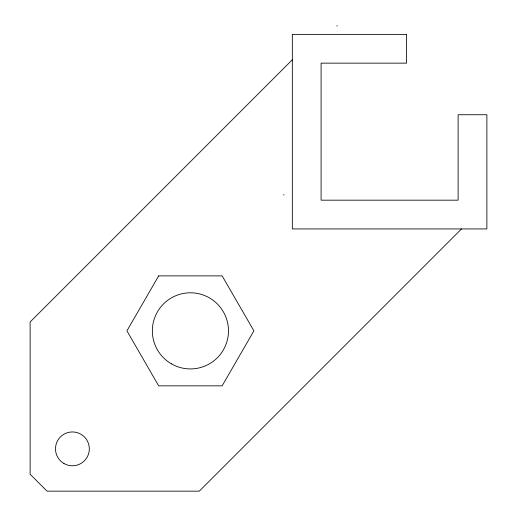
<?xml version="1.0" encoding="UTF-8"?>
<svg xmlns="http://www.w3.org/2000/svg" width="517" height="517" viewBox="0 0 517 517"><rect width="100%" height="100%" fill="white"/><g stroke="black" fill="none" stroke-linecap="round" stroke-linejoin="round"><path stroke-width="0.78" d="M292.331 59.765L30.122 321.981L30.122 474.231L47.034 491.15L199.291 491.15L461.507 228.934M336.741 25.928L337.388 25.85M283.878 194.418L283.878 195.103M158.667 275.878L126.924 330.861L158.667 385.844L222.148 385.844L253.892 330.861L222.148 275.878L158.667 275.878M406.524 34.387L292.331 34.387L292.331 228.934L486.878 228.934L486.878 114.742L458.12 114.742L458.12 200.176L321.096 200.176L321.096 63.145L406.524 63.145L406.524 34.387M63.953 463.51A16.919 16.919 0 0 0 89.331 448.859A16.919 16.919 0 0 0 63.953 434.209A16.919 16.919 0 0 0 63.953 463.51M171.379 363.826A38.064 38.064 0 0 0 228.475 330.861A38.064 38.064 0 0 0 171.379 297.895A38.064 38.064 0 0 0 171.379 363.826"/></g></svg>
